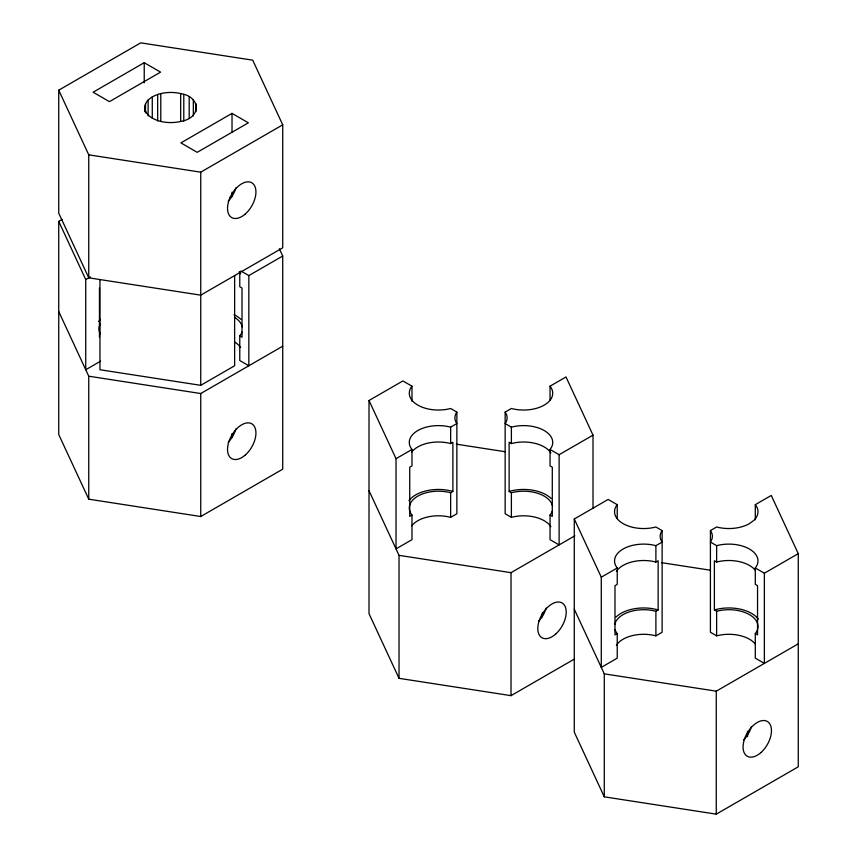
<?xml version="1.0" encoding="UTF-8"?>
<svg xmlns="http://www.w3.org/2000/svg" width="857" height="857" viewBox="0 0 857 857"><rect width="100%" height="100%" fill="white"/><g stroke="black" fill="none" stroke-linecap="round" stroke-linejoin="round"><path stroke-width="1.29" d="M144.629 107.511C145.369 99.412 153.789 95.363 160.795 93.574A26.106 15.072 0 0 1 180.677 93.574C201.374 96.884 201.374 118.137 180.677 121.448A26.106 15.072 0 0 1 160.795 121.448C153.789 119.659 145.369 115.609 144.629 107.511L144.629 111.496M58.737 90.189L140.73 42.85L252.719 60.172L282.724 124.833L282.724 247.812L200.742 295.151L88.753 277.818L58.737 213.168L58.737 90.189L88.753 154.838L88.753 277.818M144.233 62.7L93.113 92.213L109.45 101.64L160.57 72.127L144.233 62.7L144.233 82.733M232.022 113.381L180.902 142.894L197.228 152.321L248.359 122.808L232.022 113.381L232.022 132.074M279.35 248.734L282.724 256.018L282.724 469.175L200.742 516.514L88.753 499.181L58.737 434.531L58.737 221.363L62.133 219.403M88.753 154.838L200.742 172.171L282.724 124.833M100.569 361.183L85.743 369.742L85.743 279.553L90.306 276.918M229.751 197.496L232.022 196.189L232.022 192.182M240.903 270.994L248.841 275.579L282.724 256.018M99.948 279.553L99.948 369.742L200.742 385.329L234.636 365.768L234.636 275.579M58.737 311.552L88.753 376.202L200.742 393.534L282.724 346.196M574.533 658.979L511.018 695.648L399.03 678.326L369.013 613.666L369.013 400.498L402.908 380.937L411.981 386.175A29.117 16.808 0 0 0 417.82 405.115A29.117 16.808 0 0 0 450.643 408.489L456.867 412.088L456.867 513.75L450.643 517.349A29.117 16.808 0 0 0 411.821 525.748M411.821 451.96A29.117 16.808 0 0 1 450.643 443.562L452.892 442.255L452.892 491.447L450.643 492.754A29.117 16.808 0 0 0 417.82 496.117A29.117 16.808 0 0 0 411.981 515.068L411.981 539.664L396.03 548.876L396.03 458.688L411.981 449.475A29.117 16.808 0 0 1 417.82 430.535A29.117 16.808 0 0 1 450.643 427.161L456.867 423.562A26.106 15.072 0 0 1 456.867 412.088M550.88 526.701A29.117 16.808 0 0 0 511.383 517.349L505.148 513.75L505.148 412.088L511.383 408.489A29.117 16.808 0 0 0 544.206 405.115A29.117 16.808 0 0 0 550.044 386.175L565.995 376.951L593.012 435.152L593.012 508.094M411.981 515.068L409.732 516.375L409.732 467.183L411.981 465.876L411.981 449.475M505.148 412.088A26.106 15.072 0 0 1 505.148 423.562L511.383 427.161A29.117 16.808 0 0 1 544.206 430.535A29.117 16.808 0 0 1 550.044 449.475L559.118 454.713L593.012 435.152M755.456 644.25A29.117 16.808 0 0 0 716.634 635.851L710.41 632.252L710.41 530.59L716.634 526.991A29.117 16.808 0 0 0 749.457 523.616L753.817 520.403A29.117 16.808 0 0 0 755.296 504.677L771.257 495.453L798.263 553.654L798.263 766.811L716.27 814.15L604.281 796.828L574.276 732.167L574.276 518.999L608.159 499.438L617.233 504.677A29.117 16.808 0 0 0 623.071 523.616A29.117 16.808 0 0 0 655.894 526.991L662.129 530.59L662.129 632.252L655.894 635.851A29.117 16.808 0 0 0 616.397 645.203M369.013 490.686L399.03 555.347L511.018 572.669L574.929 535.775M615.069 629.681A29.117 16.808 0 0 0 617.233 633.569L617.233 658.165L601.282 667.378L601.282 577.189L617.233 567.977A29.117 16.808 0 0 1 623.071 549.037A29.117 16.808 0 0 1 655.894 545.663L662.129 542.063A26.106 15.072 0 0 1 662.129 530.59M616.397 571.415A29.117 16.808 0 0 1 655.894 562.063L658.144 560.757L658.144 609.948L655.894 611.255A29.117 16.808 0 0 0 614.737 624.582M617.233 633.569L614.983 634.876L614.983 585.685L617.233 584.378L617.233 567.977M710.41 530.59A26.106 15.072 0 0 1 710.41 542.063L716.634 545.663A29.117 16.808 0 0 1 749.457 549.037A29.117 16.808 0 0 1 755.296 567.977L764.369 573.215L798.263 553.654M574.276 609.188L604.281 673.848L716.27 691.171L798.263 643.832M456.278 444.162L505.019 451.703M661.529 562.663L710.282 570.205M550.88 452.914A29.117 16.808 0 0 0 511.383 443.562L509.133 442.255L509.133 491.447L511.383 492.754A29.117 16.808 0 0 1 552.54 506.08M755.456 570.462A29.117 16.808 0 0 0 716.634 562.063L714.384 560.757L714.384 609.948L716.634 611.255A29.117 16.808 0 0 1 749.457 614.619A29.117 16.808 0 0 1 755.296 633.569L755.296 658.165L764.369 663.404L764.369 573.215M241.931 332.045A29.117 16.808 0 0 1 239.767 335.933L242.017 337.23L242.017 288.038L239.767 286.741L239.767 271.605M552.208 511.179A29.117 16.808 0 0 1 550.044 515.068L552.294 516.375L552.294 467.183L550.044 465.876L550.044 449.475M755.296 633.569L757.545 634.876L757.545 585.685L755.296 584.378L755.296 567.977M574.276 518.999L601.282 577.189M369.013 400.498L396.03 458.688M58.737 221.363L85.743 279.553M755.296 504.677L755.296 519.803M747.55 731.321L747.55 736.666M716.634 545.663L716.634 562.063M716.634 611.255L716.634 635.851M716.27 691.171L716.27 814.15M655.894 545.663L655.894 562.063M655.894 611.255L655.894 635.851M617.233 504.677L617.233 518.549M604.281 673.848L604.281 796.828M559.118 454.713L559.118 544.902L550.044 539.664L550.044 515.068M550.044 386.175L550.044 400.048M542.299 612.819L542.299 616.826M511.383 427.161L511.383 443.562M511.383 492.754L511.383 517.349M511.018 572.669L511.018 695.648M450.643 427.161L450.643 443.562M450.643 492.754L450.643 517.349M411.981 386.175L411.981 401.301M399.03 555.347L399.03 678.326M248.841 275.579L248.841 365.768L239.767 360.529L239.767 335.933M232.022 433.685L232.022 437.691M200.742 172.171L200.742 385.329M200.742 393.534L200.742 516.514M195.953 103.611L195.953 111.581M193.339 99.969L193.339 115.931M189.193 96.852L189.193 118.127M183.784 94.452L183.784 121.051M180.677 93.574L180.677 121.49M160.795 93.574L160.795 121.49M157.677 94.452L157.677 121.051M152.278 96.852L152.278 118.127M148.122 99.969L148.122 115.931M145.519 103.611L145.519 112.91M99.455 288.038L99.455 337.23M88.753 376.202L88.753 499.181M616.022 617.051A32.127 18.554 0 0 1 658.144 609.948M751.439 726.597A20.086 11.591 -60 0 1 743.758 739.902M714.384 609.948A32.127 18.554 0 0 1 758.338 619.129M509.133 491.447A32.127 18.554 0 0 1 551.255 498.549M408.939 500.627A32.127 18.554 0 0 1 452.892 491.447M546.188 608.095A20.086 11.591 -60 0 1 538.507 621.4M235.911 187.919A20.086 11.591 -60 0 1 228.23 201.224M239.157 271.905A29.117 16.808 0 0 1 240.603 273.779M234.904 317.572A29.117 16.808 0 0 1 242.263 326.945M234.09 314.712A32.127 18.554 0 0 1 240.978 319.415M100.419 334.026A29.117 16.808 0 0 1 100.301 323.935M234.904 342.168A29.117 16.808 0 0 1 240.603 347.567M98.662 321.482A32.127 18.554 0 0 1 100.483 319.415M235.911 428.961A20.086 11.591 -60 0 1 228.23 442.266M760.941 752.553A20.086 11.591 -60 0 0 767.304 721.444A20.086 11.591 -60 0 0 743.555 742.505A20.086 11.591 -60 0 0 760.941 752.553M555.69 634.051A20.086 11.591 -60 0 0 562.053 602.942A20.086 11.591 -60 0 0 538.292 624.003A20.086 11.591 -60 0 0 555.69 634.051M245.413 213.875A20.086 11.591 -60 0 0 251.776 182.766A20.086 11.591 -60 0 0 228.016 203.827A20.086 11.591 -60 0 0 245.413 213.875M245.413 454.906A20.086 11.591 -60 0 0 251.776 423.797A20.086 11.591 -60 0 0 228.016 444.869A20.086 11.591 -60 0 0 245.413 454.906"/></g></svg>
